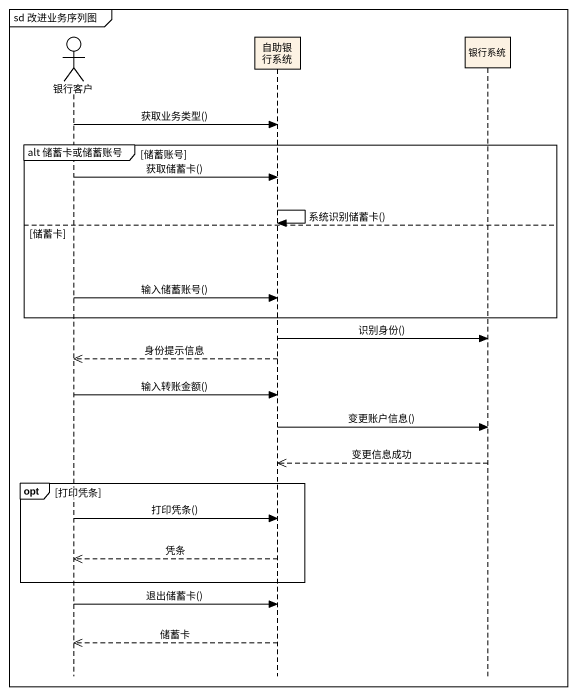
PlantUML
@startuml
mainframe sd 改进业务序列图
hide footbox
actor 银行客户
participant 自助银行系统
participant 银行系统

银行客户 -> 自助银行系统 : 获取业务类型()
group alt 储蓄卡或储蓄账号 [储蓄账号]
  银行客户 -> 自助银行系统 : 获取储蓄卡()
  自助银行系统 -> 自助银行系统 : 系统识别储蓄卡()
else 储蓄卡
  银行客户 -> 自助银行系统 : 输入储蓄账号()
end
自助银行系统 -> 银行系统 : 识别身份()
自助银行系统 -->> 银行客户 : 身份提示信息
银行客户 -> 自助银行系统 : 输入转账金额()
自助银行系统 -> 银行系统 : 变更账户信息()
银行系统 -->> 自助银行系统 : 变更信息成功
opt 打印凭条
  银行客户 -> 自助银行系统 : 打印凭条()
  自助银行系统 -->> 银行客户 : 凭条
end
银行客户 -> 自助银行系统 : 退出储蓄卡()
自助银行系统 -->> 银行客户 : 储蓄卡
@enduml
